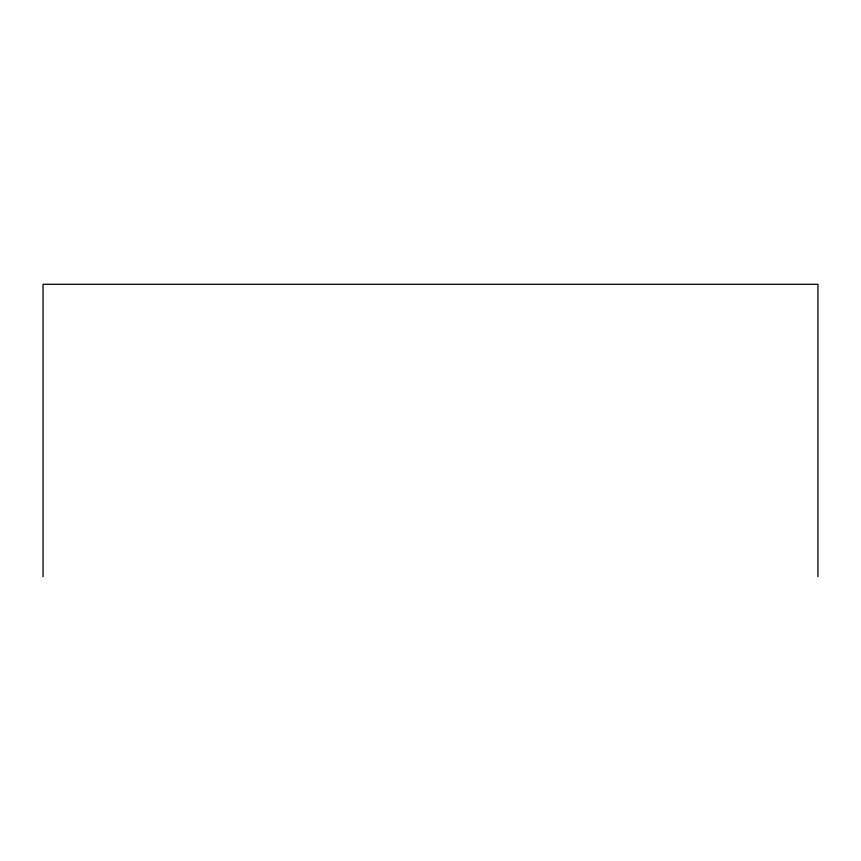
<?xml version="1.0" encoding="UTF-8"?>
<svg xmlns="http://www.w3.org/2000/svg" width="861" height="861" viewBox="0 0 861 861"><rect width="100%" height="100%" fill="white"/><g stroke="black" fill="none" stroke-linecap="round" stroke-linejoin="round"><path stroke-width="1.29" d="M817.95 576.698L817.95 284.302L43.05 284.302L43.05 576.698"/></g></svg>
